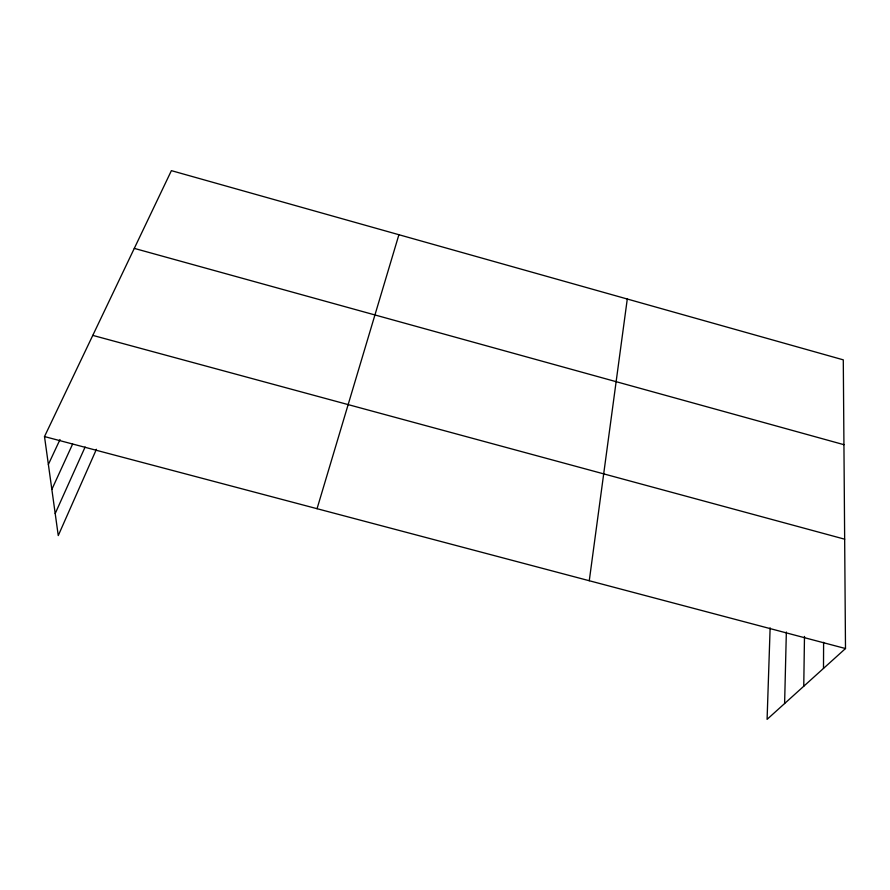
<?xml version="1.0" encoding="UTF-8"?>
<svg xmlns="http://www.w3.org/2000/svg" width="890" height="890" viewBox="0 0 890 890"><rect width="100%" height="100%" fill="white"/><g stroke="black" fill="none" stroke-linecap="round" stroke-linejoin="round"><path stroke-width="1.33" d="M823.495 668.412L823.606 642.302M803.759 686.235L804.482 636.428M784.613 703.523L786.348 632.034M770.128 627.851L767.091 719.354L845.5 648.543L843.286 359.849L171.392 170.646L44.5 436.567L58.262 535.569L96.42 449.283M589.269 580.736L627.283 299.029M317.051 508.691L398.909 234.715M55.202 513.541L85.117 447.014M51.843 489.411L72.602 444.099M48.371 464.458L60.008 439.549M44.5 436.567L845.5 648.543M92.783 335.385L844.666 539.184M134.29 248.388L843.931 444.689"/></g></svg>
